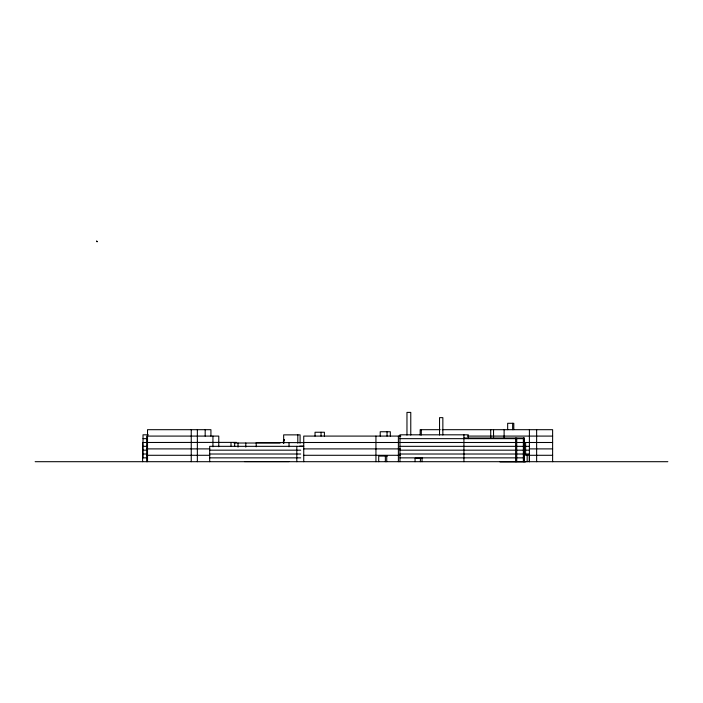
<?xml version="1.0" encoding="UTF-8"?>
<svg xmlns="http://www.w3.org/2000/svg" width="703" height="703" viewBox="0 0 703 703"><rect width="100%" height="100%" fill="white"/><g stroke="black" fill="none" stroke-linecap="round" stroke-linejoin="round"><path stroke-width="1.05" d="M97.067 241.841L96.645 241.138L97.032 241.595M97.111 241.472L96.645 241.138M440.236 429.691L420.157 429.691L420.157 435.025M442.143 429.691L552.62 429.691L552.62 461.695M148.315 434.814L143.017 434.814L143.017 457.855M400.807 436.088L303.74 436.088L303.74 461.695M467.372 436.088L552.62 436.088M463.927 438.022L524.429 438.022L524.429 461.695M143.017 438.654L147.252 438.654M399.954 438.654L524.051 438.654M236.48 442.38L142.604 442.495L142.604 461.695M303.74 442.495L552.62 442.495M304.504 442.609L256.208 442.609L256.208 446.8M233.958 443.013L280.049 443.013M299.68 446.15L303.74 446.15M142.604 446.335L146.901 446.335M303.626 446.335L209.679 446.335L209.679 461.695M399.954 446.335L529.403 446.335M146.655 448.892L209.819 448.892M303.74 448.892L400.297 448.892M529.403 448.892L552.62 448.892M142.604 450.175L146.655 450.175M209.679 450.175L300.699 450.175M399.954 450.175L529.403 450.175M142.604 454.015L146.655 454.015M209.679 454.015L300.699 454.015M399.954 454.015L529.403 454.015M523.937 455.149L529.35 455.149L529.35 461.695M146.655 455.289L209.819 455.289M303.74 455.289L400.297 455.289M529.403 455.289L552.62 455.289M387.379 456.071L378.706 456.071L378.706 461.695M142.604 457.855L146.655 457.855M209.679 457.855L300.699 457.855M399.954 457.855L524.051 457.855M422.591 458.215L415.06 458.215L415.06 461.695M244.442 461.581L288.907 461.581M35.15 461.695L667.85 461.695M499.965 461.862L525.826 461.862M536.635 429.691L536.635 461.695M529.403 429.691L529.403 461.695M527.162 455.149L527.162 461.695M525.624 442.495L525.624 454.015M524.051 438.022L524.051 461.695M523.366 438.022L523.366 461.695M516.723 438.022L516.723 461.695M515.624 438.022L515.624 461.695M513.796 429.691L513.796 423.294L507.663 423.294L507.663 429.691M512.645 423.294L512.645 429.691M504.113 429.691L504.113 438.224M493.541 429.691L493.541 438.224M490.712 429.691L490.712 438.224M468.303 438.654L468.303 434.814L399.954 434.814L399.954 461.695M463.927 434.814L463.927 461.695M442.855 434.999L442.855 417.652L439.533 417.652L439.533 434.999M422.037 458.215L422.037 461.695M421.299 429.691L421.299 435.025M420.403 458.215L420.403 461.695M410.772 435.06L410.772 412.397L406.967 412.397L406.967 435.06M398.39 436.088L398.39 461.695M390.332 436.088L390.332 431.747L380.218 431.747L380.218 436.088M387.045 431.747L387.045 436.088M386.729 456.071L386.729 461.695M385.367 456.071L385.367 461.695M375.938 436.088L375.938 461.695M324.408 436.088L324.408 432.248L315.032 432.248L315.032 436.088M321.043 432.248L321.043 436.088M300.084 443.171L300.084 434.867L283.661 434.867L283.661 443.171M297.808 434.867L297.808 443.171M296.807 446.335L296.807 461.695M289.03 442.609L289.03 446.8M245.804 443.013L245.804 447.108M238.018 443.013L238.018 447.108M234.67 442.495L234.67 446.335M231.006 442.495L231.006 446.335M218.774 446.757L218.774 436.088L146.655 436.088L146.655 461.695M212.939 436.088L212.939 446.757M210.926 436.088L210.926 429.691L147.525 429.691L147.525 461.695M205.179 429.691L205.179 436.088M197.358 429.691L197.358 461.695M191.242 429.691L191.242 461.695M283.836 443.162A2.443 0.571 -90 0 1 284.328 439.498M283.485 443.162A2.443 0.571 -90 0 1 283.634 440.008A2.443 0.571 -90 0 1 284.381 440.219"/></g></svg>
